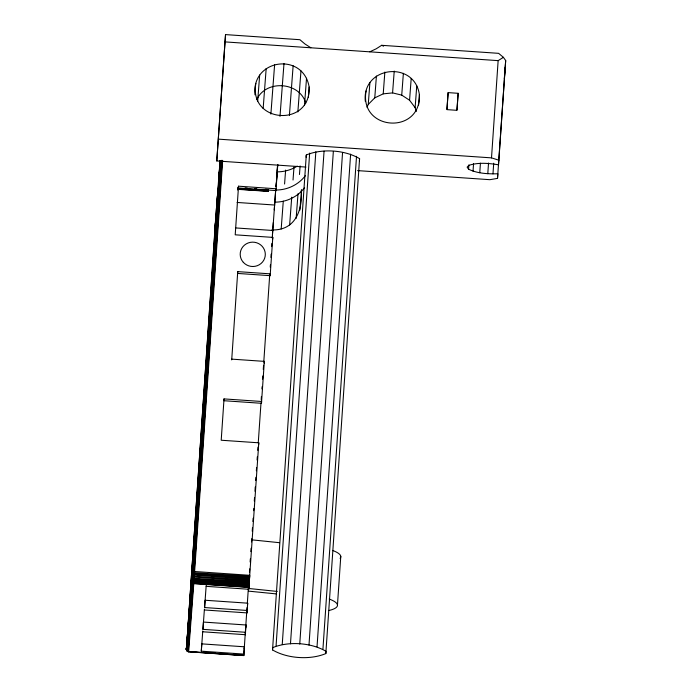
<?xml version="1.0" encoding="UTF-8"?>
<svg xmlns="http://www.w3.org/2000/svg" width="692" height="692" viewBox="0 0 692 692"><rect width="100%" height="100%" fill="white"/><g stroke="black" fill="none" stroke-linecap="round" stroke-linejoin="round"><path stroke-width="1.04" d="M186.338 648.767L186.788 650.774L188.648 651.803L243.766 655.583L247.027 607.585M221.803 160.371L187.8 651.596L186.321 648.984L186.563 650.402L191.701 582.301C190.957 579.1 191.987 583.486 193.838 583.01L248.956 586.79L249.232 582.889L249.751 575.303L194.634 571.514C190.585 570.398 190.438 579.922 194.054 579.922L249.172 583.702M187.324 647.297L187.03 647.089C187.16 640.645 186.174 647.643 186.624 646.613L215.039 227.651L215.359 223.602L216.276 222.781M244.267 647.997L243.774 655.488L188.656 651.708L186.572 650.324L186.494 646.959M249.12 584.463L194.002 580.683C190.257 580.45 192.004 576.306 191.969 574.17M186.676 644.295L186.693 643.439L187.247 643.871M268.409 189.989L268.323 191.442L268.427 190.049M186.451 647.037L186.407 649.996L191.563 581.669M186.572 650.316L187.074 651.103L221.042 160.432M187.437 651.103L188.215 651.734L193.475 581.937L222.227 160.38M188.241 651.449L188.648 651.803L194.002 580.683L222.66 160.397M186.425 649.753L186.356 648.456L186.459 649.2M306.02 167.075L216.778 160.951L225.531 34.6L299.904 39.703L304.869 43.916L310.846 47.783M216.778 160.951L225.531 34.6M186.537 645.748L186.511 648.352M186.641 644.243L187.03 647.089M186.754 647.53L187.151 641.614M186.771 644.442L215.229 227.123L216.337 227.002M217.046 201.078L217.582 195.395M187.445 637.306L187.887 630.853M188.034 628.699L217.634 197.09M220.073 160.449L215.35 223.135L216.319 222.063M187.688 637.41L187.913 634.183M188.276 628.803L188.57 624.495M188.864 620.196L189.227 614.807M189.522 610.508L189.963 604.047M190.188 600.82L190.62 594.359M190.767 592.214L220.16 160.726M189.824 610.603L189.971 608.45M190.49 600.916L190.637 598.762M191.07 592.309L191.364 588.001M191.736 582.621L191.814 576.462M192.393 572.933L220.471 160.553M220.731 160.483L191.77 581.323L193.872 582.543L248.99 586.323M221.405 160.388L187.445 651.103M243.878 654.087L201.294 651.163L201.787 643.871L244.38 646.795L244.241 648.612M245.34 634.702L245.53 632.28L202.938 629.357L203.431 622.065L246.023 624.988L245.34 634.702L202.756 631.779M246.992 612.896L247.174 610.465L204.581 607.55L205.074 600.249L247.667 603.173L246.992 612.896L204.4 609.972M224.026 398.903L223.888 400.72L261.464 403.298L261.602 401.481L224.026 398.903L221.206 440.233L258.782 442.811L248.774 589.264L206.181 586.34M237.598 187.93L275.97 190.585L276.108 188.769L238.524 186.191L235.211 234.813L272.786 237.391L270.165 275.667L237.598 273.435L237.737 271.619L270.304 273.85L270.165 275.667M231.708 359.883L237.737 271.619M255.867 83.395C248.566 123.375 310.95 127.674 309.16 87.054C303.234 51.684 251.084 58.915 255.002 94.821M247.329 603.346L248.359 588.261M248.765 582.093L249.016 578.564M249.457 572.094L249.682 568.867M250.132 562.016L250.348 558.842M250.85 551.619L251.066 548.272M251.516 541.923L251.732 538.687M252.234 531.197L252.468 527.909M252.891 521.491L253.134 518.213M253.627 510.713L253.791 508.516M254.293 501.008L254.526 497.738M254.967 491.268L255.244 486.995M255.685 480.525L255.91 477.29M256.36 470.794L256.585 467.567M257.087 460.042L257.32 456.789M257.744 450.336L257.978 447.084M258.263 442.793L260.996 402.9M261.213 399.673L261.42 396.438M261.948 388.895L262.078 386.733M262.605 379.19L262.813 375.955M263.271 369.493L263.565 365.186M263.782 361.951L269.724 274.612M270.252 267.112L270.39 264.906M270.909 257.415L271.126 254.128M271.645 246.637L271.87 243.411M272.233 238.022L275.693 190.032A36.979 35.88 4.3 0 0 305.362 175.733M274.248 209.858L275.693 190.032M276.333 182.576L276.039 186.857L277.717 164.592M276.471 180.43L276.99 172.931M277.449 167.447L277.578 165.518M261.464 403.298L264.335 361.371L231.768 359.131M275.97 190.585L277.743 164.54M271.818 229.934C295.346 230.73 302.612 210.16 301.375 190.239M272.536 649.926L306.288 154.991C322.04 148.391 344.901 149.922 359.58 158.641L325.828 653.577C310.077 660.177 287.215 658.646 272.536 649.926L272.7 647.651C288.452 641.06 311.313 642.591 326.001 651.31L325.828 653.577M276.082 645.74L309.661 153.07M282.25 644.408L315.837 151.747M290.476 643.837L324.064 151.167M299.757 644.07L333.345 151.41M308.987 645.1L342.566 152.439M317.031 646.795L350.619 154.134M322.948 648.949L356.527 156.288M366.103 90.955C358.811 130.944 421.186 135.234 419.395 94.614C414.361 59.97 361.656 66.207 365.315 101.343M337.462 605.033L340.775 556.411M448.139 92.616L446.98 109.639L456.997 110.322L458.156 93.308L448.139 92.616L446.885 109.232M357.626 170.613L489.867 179.686L497.522 178.38L497.868 173.77C487.998 174.038 477.618 173.588 468.596 169.22L468.882 164.947M473.034 171.184L473.544 163.701M479.772 172.758L480.43 163.139M487.799 173.701L488.526 163.009M498.889 160.207L491.51 157.871L498.145 60.636L503.395 57.324L505.688 60.533L498.543 164.817C488.786 163.2 478.44 162.248 468.891 165.327L467.135 167.161L468.596 169.22M492.981 173.9L493.707 163.208M497.522 178.38L505.169 67.582M215.004 228.732C215.454 234.839 214.615 224.26 215.532 222.729M191.909 574.464L192.134 571.851M215.056 227.953L215.61 227.928L217.599 200.905M191.745 576.894L220.281 160.63L218.741 178.043M216.215 223.551L215.61 227.928M192.445 571.67C193.137 574.715 189.072 581.193 193.907 581.998L249.025 585.778M191.693 577.638L191.641 580.51M272.44 234.726L273.288 222.573M215.039 227.651L216.146 220.134M191.641 578.339L191.848 580.294L193.95 581.375L249.068 585.155M191.77 581.323L191.848 580.294M192.082 580.579L192.004 581.643M216.406 220.826L215.428 222.063L216.189 219.528M191.52 580.052L191.494 580.969L191.632 579.117M248.774 589.264L248.956 586.79M248.904 587.447L193.786 583.667L191.926 582.664L191.468 580.813M217.375 196.217L215.48 221.302L215.67 220.783M218.81 177.619L219.71 169.601M219.866 167.533L220.333 161.322M219.165 176.849L219.675 173.415M220.142 167.204L220.376 164.099M216.683 217.184L216.916 214.079M217.383 207.868L217.617 204.763M186.338 649.338L191.459 581.488M186.814 650.515L191.969 582.067L191.494 580.476L191.615 580.969M201.294 651.163L202.765 630.948M202.938 629.357L204.408 609.142M204.581 607.55L206.199 585.415M238.524 186.191L237.693 189.997M257.692 101.144L259.664 75.047M263.159 108.488L266.178 68.482M270.883 114.128L274.629 64.477M280 116.394L283.988 63.526M277.137 170.846L277.596 164.791M272.657 239.207L272.786 237.391M264.197 363.188L264.335 361.371M258.652 444.627L258.782 442.811M245.842 627.41L246.023 624.988M247.485 605.595L247.667 603.173M289.394 115.4L293.14 65.749M281.186 228.983L283.279 201.147M284.576 184.011L285.623 170.094M297.863 111.948L300.968 70.861M289.637 224.987L291.73 197.142M293.027 180.015L293.996 167.161M304.48 105.426L306.53 78.265M296.15 218.412L298.01 193.786M299.463 174.514L300.103 165.95M308.373 97.442L309.16 87.054M299.947 210.065L301.478 189.72M306.115 157.257L306.288 154.991M359.416 160.916L359.58 158.641M366.985 107.199L368.256 104.423L369.9 82.608M368.256 104.423L374.77 97.849L376.413 76.042M374.77 97.849L383.221 93.852L384.864 72.037M383.221 93.852L392.58 92.901L394.224 71.094M416.29 111.542L415.122 107.632L409.56 100.236L401.732 95.115L403.375 73.309M409.56 100.236L411.204 78.43M415.122 107.632L416.766 85.825M418.608 105.002L419.395 94.614M456.902 109.924L458.156 93.308M504.312 78.706L505.688 60.533M215.307 223.775L215.402 223.006M215.35 223.135L216.371 221.414M215.471 221.959L215.437 222.452M215.428 222.063L216.12 220.558M215.255 224.476L215.895 223.689M215.705 220.238L215.497 221.051L216.172 219.788M256.749 99.639C265.84 79.407 299.506 81.725 305.76 103.004M215.264 224.943L215.843 224.476M215.212 225.661L216.103 225.22M215.16 226.405L216.406 226.068M503.395 57.324L498.621 53.336L381.664 45.309L376.188 48.812L369.762 51.831M192.082 572.613L249.691 576.263M192.021 573.391L249.622 577.24M186.589 645.013L187.134 645.558M225.056 41.901L498.145 60.636M218.43 139.144L491.51 157.871M245.08 187.904L247.2 188.051M254.639 188.561L256.767 188.708M265.27 189.288L267.397 189.435M237.564 188.388L268.392 190.499M244.977 189.236L247.096 189.383M265.166 190.62L267.294 190.767M237.538 188.76L268.366 190.88M237.52 189.046L268.34 191.165M237.494 189.323L268.332 191.355M237.088 202.453L274.663 205.031M235.479 227.919L272.743 230.479M249.553 578.227L192.082 574.204M249.483 579.204L191.918 574.948M249.423 580.173L194.305 576.393L191.866 575.718M249.354 581.107L192.091 576.756M249.293 582.015L194.175 578.235L191.762 577.18M249.232 582.889L194.115 579.1L191.987 578.313M248.93 587.162L193.812 583.382L191.719 582.05M192.921 651.518L195.04 651.665M203.517 652.245L205.645 652.392M213.058 652.902L215.177 653.04M233.204 654.277L235.323 654.424M188.665 651.509L243.792 655.298M248.402 591.124L276.169 593.892M251.646 539.821L279.551 542.701M248.333 588.442L277.302 591.435M392.58 92.901L401.732 95.115M215.48 229.718L214.952 229.51M381.664 45.309L383.627 46.174M187.082 646.345L186.572 645.705M186.321 648.984L186.433 649.511M186.321 649.07L186.321 649.563M297.292 166.123A36.979 35.88 4.3 0 1 277.06 171.858M304.454 187.852A36.979 35.88 4.3 0 1 274.776 202.15M329.193 599.047A37.325 9.031 3.9 0 1 328.683 610.543M332.515 550.425A37.325 9.031 3.9 0 1 340.101 558.332M186.382 648.067L186.373 648.811L186.382 648.067M243.316 262.32A12.56 12.179 4.3 0 0 264.638 258.306A12.56 12.179 4.3 0 0 250.314 242.364A12.56 12.179 4.3 0 0 243.316 262.32"/></g></svg>
